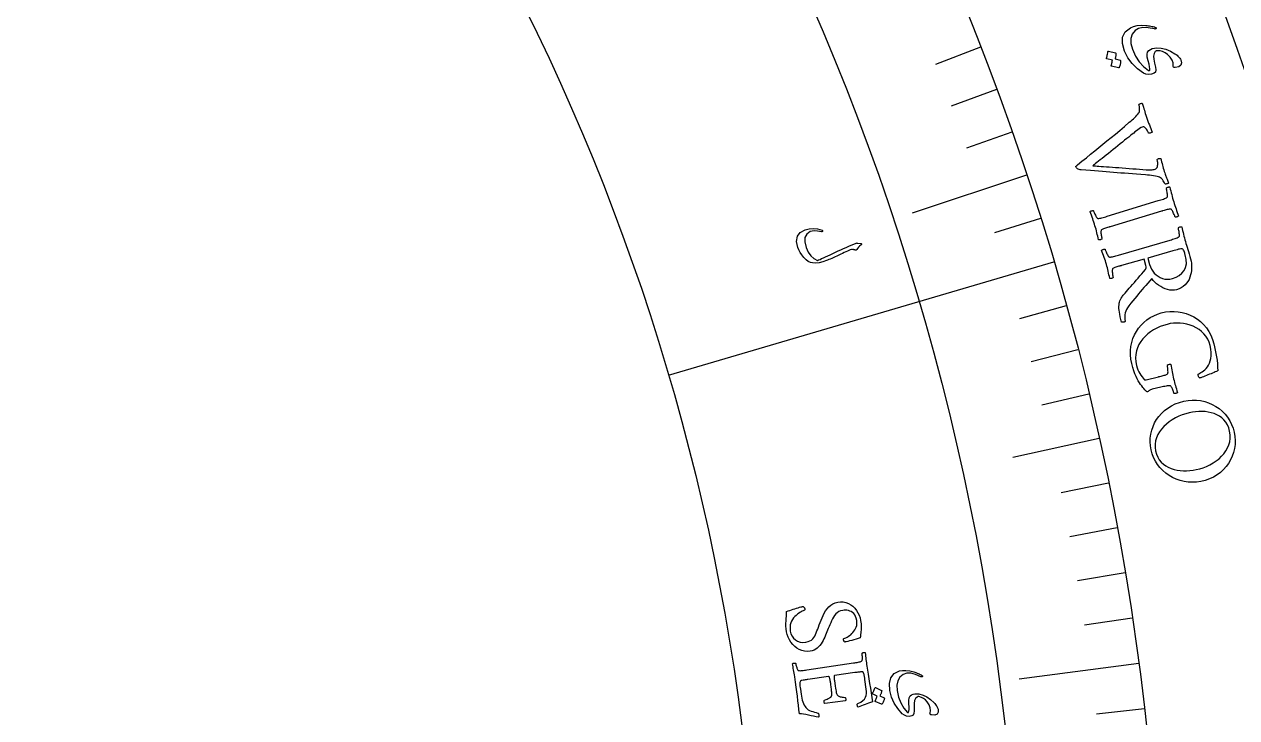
# Model space of a CAD drawing. Header units: millimetres. Extents: x -65 to 65, y -65 to 75.
# Drawn here: x 29.59 to 53.13, y 5.74 to 19.2 of the extents above; entities that cross this region are included whole.
import ezdxf

# ---------------------------------------------------------------- set-up
doc = ezdxf.new("R2010")
doc.units = ezdxf.units.MM
for name, color, linetype in [('ENGRAVE', 7, 'Continuous'), ('ENGRAVE_FINE', 8, 'Continuous'), ('TEXT', 5, 'Continuous')]:
    doc.layers.add(name, color=color, linetype=linetype)

msp = doc.modelspace()

# ---------------------------------------------------------------- linework, layer by layer
at = {"layer": 'ENGRAVE'}
for points in [[(49.0481, 16.2661), (46.8271, 15.5295)], [(49.5751, 14.5813), (42.0921, 12.3804)], [(50.4562, 11.1569), (48.7807, 10.7864)], [(51.2265, 6.7935), (48.9068, 6.4859)]]:
    msp.add_lwpolyline(points, dxfattribs=at)
for radius in [63.7, 63.7, 61.9938, 58.825, 58.825, 56.3225, 51.675, 51.675, 48.945, 43.875, 43.875]:
    msp.add_circle((0, 0), radius, dxfattribs=at)
at = {"layer": 'ENGRAVE_FINE'}
for points in [[(48.1519, 18.7536), (47.2797, 18.4139)], [(48.4646, 17.93), (47.5868, 17.6053)], [(48.7634, 17.1008), (47.8801, 16.791)], [(49.3187, 15.4262), (48.4254, 15.1468)], [(49.8171, 13.7317), (48.9148, 13.483)], [(50.0447, 12.8776), (49.1382, 12.6443)], [(50.2578, 12.0192), (49.3474, 11.8015)], [(50.64, 10.2907), (49.7227, 10.1043)], [(50.8089, 9.4211), (49.8886, 9.2504)], [(50.9631, 8.5482), (50.04, 8.3933)], [(51.1023, 7.6722), (50.1767, 7.5332)], [(51.3357, 5.9123), (50.4058, 5.8052)]]:
    msp.add_lwpolyline(points, dxfattribs=at)
at = {"layer": 'TEXT'}
for points in [[(51.895, 18.3902), (51.8939, 18.4455), (51.875, 18.5008), (51.8381, 18.5563), (51.7834, 18.6117), (51.7388, 18.6432), (51.691, 18.6656), (51.6401, 18.6789), (51.586, 18.683), (51.576, 18.6818), (51.5662, 18.6784), (51.5568, 18.6731), (51.5477, 18.6657), (51.5239, 18.6299), (51.514, 18.5807), (51.5179, 18.5181), (51.5355, 18.4421), (51.5535, 18.3674), (51.5581, 18.3101), (51.5494, 18.2703), (51.5275, 18.248), (51.4724, 18.2269), (51.4191, 18.2203), (51.3675, 18.2281), (51.3177, 18.2502), (51.2004, 18.3349), (51.1006, 18.4337), (51.0183, 18.5469), (50.9533, 18.6746), (50.9099, 18.824), (50.9138, 18.9494), (50.9651, 19.0509), (51.064, 19.1285), (51.1249, 19.1537), (51.1951, 19.1699), (51.2747, 19.1771), (51.3637, 19.1753), (51.3893, 19.1727), (51.4142, 19.1694), (51.4384, 19.1656), (51.462, 19.1612), (51.4851, 19.1562), (51.5078, 19.1504), (51.5301, 19.144), (51.552, 19.1369), (51.5617, 19.1323), (51.5669, 19.1269), (51.5677, 19.1207), (51.564, 19.1137), (51.5583, 19.1085), (51.5517, 19.1053), (51.5443, 19.1042), (51.5362, 19.1052), (51.4128, 19.1302), (51.3087, 19.1333), (51.2239, 19.1148), (51.1583, 19.0747), (51.1002, 19.0027), (51.0717, 18.9184), (51.0726, 18.8217), (51.1028, 18.7123), (51.1634, 18.5802), (51.236, 18.4677), (51.3207, 18.3747), (51.4178, 18.3011), (51.4252, 18.2973), (51.4313, 18.297), (51.4361, 18.3003), (51.4396, 18.3072), (51.4423, 18.3311), (51.4381, 18.3693), (51.4269, 18.422), (51.4089, 18.489), (51.3932, 18.5582), (51.3903, 18.6143), (51.4002, 18.6573), (51.423, 18.6873), (51.4548, 18.7089), (51.4906, 18.7248), (51.5304, 18.7347), (51.5744, 18.7389), (51.6655, 18.7336), (51.7551, 18.7129), (51.8432, 18.6765), (51.9297, 18.6246), (51.951, 18.6101), (51.9702, 18.5955), (51.9872, 18.5808), (52.0021, 18.566), (52.015, 18.5512), (52.0259, 18.5366), (52.0348, 18.5221), (52.0418, 18.5077), (52.0571, 18.4474), (52.0443, 18.4027), (52.0036, 18.3734), (51.9349, 18.3597), (51.9148, 18.3605), (51.9015, 18.3659), (51.8949, 18.3758), (51.895, 18.3902)], [(50.8663, 18.4986), (50.8689, 18.4974), (50.871, 18.4952), (50.8726, 18.492), (50.8737, 18.4877), (50.8735, 18.471), (50.8725, 18.4545), (50.8707, 18.4382), (50.8683, 18.4222), (50.865, 18.4064), (50.8608, 18.3906), (50.8558, 18.3748), (50.85, 18.359), (50.8477, 18.3555), (50.8447, 18.3533), (50.8411, 18.3523), (50.8368, 18.3525), (50.6955, 18.3825), (50.6933, 18.3839), (50.6922, 18.3867), (50.6924, 18.3911), (50.6937, 18.397), (50.6953, 18.4013), (50.6972, 18.408), (50.6994, 18.4171), (50.7019, 18.4287), (50.7048, 18.4428), (50.7081, 18.4596), (50.7118, 18.4791), (50.7158, 18.5013), (50.6057, 18.5252), (50.602, 18.5268), (50.6001, 18.5299), (50.6, 18.5345), (50.6018, 18.5407), (50.6033, 18.546), (50.6054, 18.5542), (50.6081, 18.5655), (50.6115, 18.5797), (50.6154, 18.5971), (50.6199, 18.6178), (50.6248, 18.6419), (50.6301, 18.6694), (50.6315, 18.6726), (50.6334, 18.6744), (50.6358, 18.675), (50.6387, 18.6742), (50.7762, 18.6418), (50.7787, 18.6407), (50.7808, 18.6385), (50.7825, 18.6353), (50.7836, 18.631), (50.784, 18.617), (50.7837, 18.6031), (50.7826, 18.5893), (50.7806, 18.5757), (50.778, 18.5623), (50.7747, 18.549), (50.7708, 18.536), (50.7663, 18.5231)], [(51.3793, 17.3912), (51.3924, 17.3529), (51.4058, 17.3154), (51.4194, 17.2786), (51.4332, 17.2426), (51.447, 17.2071), (51.4606, 17.1718), (51.4738, 17.1367), (51.4868, 17.1019), (51.4816, 17.0979), (51.474, 17.094), (51.4639, 17.09), (51.4513, 17.0861), (51.4389, 17.0831), (51.4294, 17.0819), (51.4227, 17.0824), (51.4189, 17.0847), (51.4164, 17.091), (51.4121, 17.1002), (51.406, 17.1124), (51.3981, 17.1275), (51.3888, 17.1435), (51.3784, 17.1588), (51.367, 17.1732), (51.3546, 17.1867), (51.3412, 17.1975), (51.3269, 17.2036), (51.3117, 17.205), (51.2956, 17.2018), (51.2726, 17.1911), (51.2413, 17.1716), (51.2017, 17.1433), (51.154, 17.1062), (51.1293, 17.0864), (51.1008, 17.0634), (51.0687, 17.0374), (51.0327, 17.0084), (50.9939, 16.9771), (50.9531, 16.9443), (50.9104, 16.9101), (50.8656, 16.8744), (50.8199, 16.8379), (50.7742, 16.8013), (50.7285, 16.7647), (50.6828, 16.7279), (50.638, 16.6918), (50.595, 16.6574), (50.5538, 16.6246), (50.5143, 16.5933), (50.4775, 16.5643), (50.4441, 16.5381), (50.4143, 16.5147), (50.388, 16.4941), (50.3662, 16.4771), (50.3501, 16.4644), (50.3397, 16.456), (50.3349, 16.4519), (50.3441, 16.4508), (50.361, 16.4493), (50.3853, 16.4473), (50.4173, 16.4447), (50.4553, 16.4418), (50.4983, 16.4387), (50.546, 16.4353), (50.5986, 16.4316), (50.6551, 16.4277), (50.7144, 16.4234), (50.7766, 16.4189), (50.8416, 16.4142), (50.9084, 16.4092), (50.9756, 16.4042), (51.0433, 16.3991), (51.1116, 16.394), (51.179, 16.3889), (51.2445, 16.3839), (51.3079, 16.379), (51.3694, 16.3743), (51.3925, 16.3726), (51.416, 16.3718), (51.4399, 16.3718), (51.4642, 16.3725), (51.4876, 16.3741), (51.5087, 16.3767), (51.5275, 16.3802), (51.5441, 16.3846), (51.5613, 16.3923), (51.5748, 16.4034), (51.5846, 16.4178), (51.5908, 16.4355), (51.5942, 16.4549), (51.596, 16.4745), (51.5961, 16.4943), (51.5945, 16.5141), (51.592, 16.5325), (51.5896, 16.5477), (51.5872, 16.5597), (51.5849, 16.5685), (51.5873, 16.574), (51.5929, 16.5791), (51.6018, 16.584), (51.6138, 16.5885), (51.6266, 16.592), (51.6375, 16.5935), (51.6466, 16.593), (51.6538, 16.5907), (51.6629, 16.5579), (51.6715, 16.5261), (51.6797, 16.4951), (51.6874, 16.4649), (51.6953, 16.4348), (51.7039, 16.404), (51.7132, 16.3723), (51.7232, 16.3399), (51.7316, 16.3134), (51.7393, 16.2899), (51.7462, 16.2693), (51.7523, 16.2516), (51.7581, 16.2354), (51.764, 16.2195), (51.77, 16.2038), (51.7761, 16.1882), (51.7825, 16.1719), (51.7895, 16.1537), (51.797, 16.1337), (51.8051, 16.1118), (51.7998, 16.108), (51.7918, 16.1044), (51.7811, 16.1009), (51.7678, 16.0976), (51.7548, 16.095), (51.7454, 16.0939), (51.7394, 16.0942), (51.7369, 16.096), (51.7332, 16.1054), (51.7265, 16.119), (51.7168, 16.1369), (51.7042, 16.1591), (51.689, 16.1816), (51.6716, 16.2005), (51.652, 16.216), (51.6303, 16.2279), (51.6116, 16.2349), (51.5864, 16.2417), (51.5545, 16.2482), (51.516, 16.2545), (51.4747, 16.2602), (51.4345, 16.265), (51.3954, 16.269), (51.3573, 16.2721), (51.2692, 16.2792), (51.1847, 16.2859), (51.104, 16.2922), (51.027, 16.2981), (50.9525, 16.3039), (50.8792, 16.3096), (50.8073, 16.3153), (50.7366, 16.3211), (50.666, 16.3268), (50.594, 16.3326), (50.5207, 16.3383), (50.446, 16.3441), (50.3687, 16.3501), (50.2872, 16.3566), (50.2016, 16.3636), (50.1119, 16.3712), (50.088, 16.374), (50.0675, 16.3785), (50.0504, 16.3845), (50.0367, 16.3922), (50.0258, 16.401), (50.0169, 16.4107), (50.01, 16.4212), (50.0051, 16.4326), (50.005, 16.4363), (50.0068, 16.4403), (50.0107, 16.4447), (50.0166, 16.4494), (50.0231, 16.4541), (50.0284, 16.4585), (50.0328, 16.4625), (50.0361, 16.4662), (50.1249, 16.5378), (50.2106, 16.607), (50.2934, 16.674), (50.3731, 16.7386), (50.4515, 16.8023), (50.5306, 16.8667), (50.6102, 16.9318), (50.6904, 16.9975), (50.7728, 17.0656), (50.8592, 17.1376), (50.9494, 17.2136), (51.0435, 17.2936), (51.0724, 17.318), (51.0996, 17.3417), (51.1251, 17.3646), (51.1489, 17.3869), (51.171, 17.4089), (51.1917, 17.4313), (51.211, 17.4541), (51.2288, 17.4772), (51.2353, 17.4875), (51.2402, 17.4999), (51.2433, 17.5144), (51.2447, 17.531), (51.2448, 17.5484), (51.2441, 17.5654), (51.2426, 17.582), (51.2402, 17.5981), (51.2374, 17.6128), (51.2347, 17.6254), (51.2321, 17.6359), (51.2296, 17.6442), (51.2312, 17.6459), (51.2369, 17.6488), (51.2467, 17.6526), (51.2606, 17.6576), (51.2747, 17.6623), (51.2853, 17.6654), (51.2922, 17.667), (51.2956, 17.667), (51.3079, 17.6273), (51.3188, 17.591), (51.3283, 17.5582), (51.3364, 17.5287), (51.3447, 17.4993), (51.3547, 17.4666), (51.3662, 17.4305), (51.3793, 17.3912)], [(51.9056, 15.7508), (51.9165, 15.7157), (51.9277, 15.6812), (51.9391, 15.6473), (51.9508, 15.614), (51.9628, 15.5805), (51.9747, 15.5463), (51.9867, 15.5112), (51.9988, 15.4753), (51.9944, 15.4695), (51.9878, 15.4644), (51.9789, 15.4602), (51.9679, 15.4568), (51.9565, 15.4545), (51.9467, 15.4535), (51.9385, 15.4538), (51.9319, 15.4554), (51.929, 15.4642), (51.9248, 15.4759), (51.9192, 15.4905), (51.9123, 15.508), (51.9045, 15.5266), (51.8965, 15.5445), (51.8882, 15.5616), (51.8796, 15.578), (51.871, 15.592), (51.8626, 15.6021), (51.8544, 15.6082), (51.8464, 15.6105), (51.8325, 15.6099), (51.8172, 15.608), (51.8002, 15.6048), (51.7817, 15.6003), (51.762, 15.5949), (51.7414, 15.5891), (51.72, 15.5829), (51.6977, 15.5763), (51.6941, 15.5752), (51.6905, 15.5741), (51.687, 15.5731), (51.6834, 15.572), (51.6798, 15.5709), (51.6762, 15.5698), (51.6726, 15.5688), (51.669, 15.5677), (50.6728, 15.2675), (50.6692, 15.2664), (50.6656, 15.2653), (50.662, 15.2643), (50.6585, 15.2632), (50.6549, 15.2621), (50.6513, 15.261), (50.6477, 15.2599), (50.6441, 15.2589), (50.622, 15.2521), (50.6009, 15.2455), (50.5809, 15.2391), (50.5621, 15.2328), (50.5447, 15.2266), (50.5291, 15.22), (50.5154, 15.2132), (50.5036, 15.2062), (50.4991, 15.2003), (50.4959, 15.1909), (50.494, 15.1781), (50.4935, 15.1618), (50.4942, 15.1435), (50.4958, 15.1249), (50.4983, 15.106), (50.5017, 15.0866), (50.5054, 15.0687), (50.5086, 15.0538), (50.5114, 15.042), (50.5137, 15.0334), (50.509, 15.0285), (50.5022, 15.0238), (50.4935, 15.0194), (50.4827, 15.0151), (50.4716, 15.0119), (50.4619, 15.0105), (50.4536, 15.0111), (50.4467, 15.0134), (50.4386, 15.0493), (50.4304, 15.0844), (50.4224, 15.1187), (50.4144, 15.1522), (50.4061, 15.1854), (50.3972, 15.219), (50.3876, 15.2529), (50.3775, 15.2871), (50.3672, 15.3203), (50.3563, 15.3536), (50.3448, 15.3872), (50.3328, 15.4208), (50.3204, 15.4547), (50.3077, 15.4888), (50.2948, 15.5231), (50.2815, 15.5577), (50.286, 15.5635), (50.2926, 15.5686), (50.3014, 15.5728), (50.3124, 15.5763), (50.3237, 15.5788), (50.3334, 15.5799), (50.3416, 15.5798), (50.3483, 15.5784), (50.3512, 15.5699), (50.3554, 15.5585), (50.361, 15.5444), (50.3679, 15.5274), (50.3759, 15.5094), (50.3844, 15.492), (50.3935, 15.4753), (50.4033, 15.4592), (50.4128, 15.4456), (50.4215, 15.436), (50.4292, 15.4305), (50.436, 15.4291), (50.4526, 15.4296), (50.4711, 15.4317), (50.4913, 15.4355), (50.5132, 15.441), (50.5365, 15.4476), (50.5606, 15.4546), (50.5856, 15.4619), (50.6114, 15.4698), (51.6064, 15.7739), (51.6323, 15.7819), (51.6574, 15.7898), (51.6816, 15.7976), (51.7051, 15.8054), (51.7269, 15.8133), (51.7461, 15.8216), (51.7628, 15.8303), (51.7769, 15.8393), (51.7826, 15.8446), (51.7862, 15.8538), (51.7876, 15.8668), (51.7868, 15.8836), (51.7847, 15.9025), (51.782, 15.9217), (51.7787, 15.9412), (51.7748, 15.9611), (51.7708, 15.9795), (51.7673, 15.9948), (51.7643, 16.0068), (51.7618, 16.0157), (51.7665, 16.0207), (51.7731, 16.0256), (51.7818, 16.0302), (51.7925, 16.0346), (51.8036, 16.0379), (51.8133, 16.0393), (51.8216, 16.0388), (51.8285, 16.0364), (51.8385, 15.9996), (51.8482, 15.9631), (51.8577, 15.9268), (51.8668, 15.8908), (51.876, 15.8551), (51.8856, 15.8199), (51.8954, 15.7851), (51.9056, 15.7508)], [(45.8289, 14.9444), (45.834, 14.9433), (45.8381, 14.9411), (45.8412, 14.9378), (45.8433, 14.9334), (45.844, 14.9286), (45.8429, 14.9239), (45.8401, 14.9194), (45.8354, 14.9151), (45.8077, 14.8915), (45.7846, 14.8684), (45.7661, 14.8459), (45.7523, 14.8239), (45.7471, 14.817), (45.7396, 14.8131), (45.7301, 14.8123), (45.7184, 14.8144), (45.7125, 14.8163), (45.7068, 14.8181), (45.7013, 14.8198), (45.6961, 14.8213), (45.6912, 14.8227), (45.6867, 14.8241), (45.6826, 14.8254), (45.6789, 14.8267), (45.6723, 14.8286), (45.665, 14.8292), (45.657, 14.8283), (45.6482, 14.8261), (45.6247, 14.8166), (45.5991, 14.8058), (45.5715, 14.7939), (45.5419, 14.7806), (45.5102, 14.7663), (45.4765, 14.7509), (45.4407, 14.7344), (45.4029, 14.7169), (45.3653, 14.6988), (45.3298, 14.6821), (45.2965, 14.6669), (45.2654, 14.653), (45.2364, 14.6403), (45.2094, 14.6288), (45.1844, 14.6185), (45.1615, 14.6093), (45.0927, 14.585), (45.0252, 14.5694), (44.9589, 14.5625), (44.8938, 14.5642), (44.853, 14.5731), (44.8113, 14.5938), (44.7686, 14.6262), (44.7249, 14.6703), (44.6842, 14.7202), (44.6511, 14.7687), (44.6255, 14.8159), (44.6075, 14.8617), (44.5846, 14.9838), (44.6008, 15.0823), (44.6561, 15.1574), (44.7508, 15.2088), (44.8279, 15.2282), (44.9079, 15.2335), (44.991, 15.2246), (45.0772, 15.2015), (45.0825, 15.1993), (45.0863, 15.1964), (45.0886, 15.1928), (45.0893, 15.1884), (45.0892, 15.1835), (45.0881, 15.1795), (45.0862, 15.1763), (45.0834, 15.174), (45.0789, 15.1715), (45.0742, 15.1701), (45.0694, 15.1699), (45.0643, 15.1707), (44.9914, 15.1817), (44.931, 15.1859), (44.8832, 15.1832), (44.848, 15.1737), (44.7815, 15.1254), (44.7465, 15.0579), (44.7428, 14.9712), (44.7703, 14.8651), (44.8115, 14.7749), (44.8612, 14.7031), (44.9198, 14.6496), (44.9871, 14.6144), (45.0111, 14.6234), (45.039, 14.6346), (45.0707, 14.6478), (45.1062, 14.6632), (45.1457, 14.6808), (45.1891, 14.7008), (45.2365, 14.7231), (45.2879, 14.7478), (45.341, 14.7727), (45.3934, 14.797), (45.445, 14.8206), (45.4959, 14.8436), (45.546, 14.8659), (45.5955, 14.8875), (45.6442, 14.9082), (45.6922, 14.928), (45.7378, 14.9492), (45.7433, 14.9507), (45.7486, 14.9516), (45.7538, 14.9518), (45.7587, 14.9513)], [(52.2346, 14.6414), (52.2444, 14.6001), (52.251, 14.5573), (52.2544, 14.513), (52.2546, 14.4671), (52.2516, 14.4209), (52.245, 14.3756), (52.2349, 14.3311), (52.2212, 14.2876), (52.2038, 14.2458), (52.1822, 14.2068), (52.1564, 14.1704), (52.1266, 14.1367), (52.0923, 14.1067), (52.0533, 14.0814), (52.0097, 14.0608), (51.9615, 14.0448), (51.9188, 14.0364), (51.8751, 14.0342), (51.8305, 14.038), (51.7848, 14.048), (51.7394, 14.0629), (51.6955, 14.0818), (51.653, 14.1046), (51.6121, 14.1314), (51.5739, 14.161), (51.5396, 14.1926), (51.5094, 14.226), (51.4831, 14.2613), (51.4411, 14.2162), (51.401, 14.1723), (51.3627, 14.1296), (51.3264, 14.0881), (51.2912, 14.0471), (51.2562, 14.0055), (51.2216, 13.9633), (51.1872, 13.9207), (51.1521, 13.8766), (51.1151, 13.8302), (51.0764, 13.7814), (51.0358, 13.7303), (51.0111, 13.6961), (50.9908, 13.662), (50.9751, 13.628), (50.9638, 13.5941), (50.957, 13.5584), (50.9547, 13.519), (50.957, 13.4758), (50.9637, 13.4288), (50.9589, 13.4234), (50.9514, 13.4192), (50.9414, 13.4162), (50.9288, 13.4145), (50.9163, 13.4136), (50.9066, 13.4131), (50.8997, 13.413), (50.8955, 13.4134), (50.8813, 13.4697), (50.8693, 13.5212), (50.8596, 13.5682), (50.8522, 13.6105), (50.847, 13.6479), (50.8436, 13.6802), (50.842, 13.7073), (50.8422, 13.7294), (50.8442, 13.7441), (50.8468, 13.7614), (50.8502, 13.7816), (50.8542, 13.8045), (50.8607, 13.8292), (50.8713, 13.8547), (50.886, 13.881), (50.9049, 13.9082), (50.9144, 13.9201), (50.9276, 13.9362), (50.9445, 13.9566), (50.965, 13.9812), (50.9887, 14.0093), (51.0149, 14.04), (51.0435, 14.0734), (51.0747, 14.1094), (51.1076, 14.1474), (51.1416, 14.1868), (51.1767, 14.2274), (51.2129, 14.2694), (51.2494, 14.3117), (51.2856, 14.3533), (51.3215, 14.3942), (51.3571, 14.4345), (51.3664, 14.4498), (51.3709, 14.4683), (51.3706, 14.49), (51.3655, 14.515), (51.3306, 14.638), (50.8939, 14.5135), (50.8903, 14.5125), (50.8867, 14.5114), (50.8831, 14.5104), (50.8795, 14.5094), (50.8759, 14.5084), (50.8723, 14.5073), (50.8687, 14.5063), (50.8651, 14.5053), (50.8428, 14.4989), (50.8217, 14.4926), (50.8016, 14.4865), (50.7826, 14.4805), (50.7651, 14.4744), (50.7495, 14.4681), (50.7357, 14.4615), (50.7238, 14.4547), (50.7192, 14.4489), (50.7158, 14.4395), (50.7138, 14.4267), (50.7131, 14.4104), (50.7135, 14.3922), (50.7148, 14.3736), (50.717, 14.3546), (50.7201, 14.3352), (50.7235, 14.3172), (50.7265, 14.3023), (50.7291, 14.2904), (50.7313, 14.2817), (50.7265, 14.2769), (50.7197, 14.2724), (50.7109, 14.268), (50.7, 14.2639), (50.6889, 14.2609), (50.6792, 14.2597), (50.6709, 14.2603), (50.6641, 14.2628), (50.6564, 14.2988), (50.6488, 14.334), (50.6413, 14.3684), (50.6338, 14.402), (50.626, 14.4354), (50.6176, 14.4691), (50.6085, 14.5031), (50.5989, 14.5374), (50.5891, 14.5708), (50.5787, 14.6043), (50.5677, 14.638), (50.5562, 14.6718), (50.5443, 14.7059), (50.5321, 14.7402), (50.5197, 14.7747), (50.507, 14.8095), (50.5115, 14.8152), (50.5182, 14.8202), (50.527, 14.8243), (50.5381, 14.8276), (50.5494, 14.8299), (50.5592, 14.8309), (50.5674, 14.8307), (50.574, 14.8291), (50.5768, 14.8206), (50.5808, 14.8092), (50.5862, 14.795), (50.5929, 14.7779), (50.6006, 14.7597), (50.6089, 14.7422), (50.6177, 14.7254), (50.6272, 14.7092), (50.6366, 14.6954), (50.6451, 14.6857), (50.6527, 14.6801), (50.6595, 14.6786), (50.6762, 14.6788), (50.6946, 14.6807), (50.7149, 14.6842), (50.7369, 14.6894), (50.7603, 14.6956), (50.7845, 14.7022), (50.8096, 14.7092), (50.8355, 14.7166), (51.8342, 15.0084), (51.8602, 15.016), (51.8854, 15.0235), (51.9098, 15.031), (51.9334, 15.0384), (51.9553, 15.046), (51.9746, 15.054), (51.9914, 15.0624), (52.0057, 15.0713), (52.0115, 15.0765), (52.0152, 15.0856), (52.0167, 15.0986), (52.0162, 15.1154), (52.0144, 15.1343), (52.012, 15.1533), (52.0091, 15.1725), (52.0057, 15.1919), (52.0021, 15.2098), (51.999, 15.2247), (51.9962, 15.2366), (51.9939, 15.2455), (51.9986, 15.2504), (52.0054, 15.2551), (52.0141, 15.2596), (52.0249, 15.2638), (52.036, 15.267), (52.0457, 15.2683), (52.054, 15.2676), (52.0609, 15.2651), (52.0703, 15.2283), (52.0794, 15.1918), (52.0882, 15.1558), (52.0967, 15.1202), (52.1052, 15.085), (52.1141, 15.05), (52.1234, 15.0153), (52.1331, 14.9808), (52.1436, 14.9447), (52.1548, 14.9072), (52.1667, 14.8684), (52.1792, 14.8284), (52.1923, 14.7861), (52.2059, 14.7409), (52.22, 14.6926), (52.2346, 14.6414)], [(51.8793, 14.2609), (51.9514, 14.2863), (52.0136, 14.3205), (52.066, 14.3633), (52.1086, 14.4148), (52.1381, 14.4761), (52.1511, 14.5483), (52.1478, 14.6314), (52.1281, 14.7252), (52.1244, 14.7376), (52.1196, 14.7529), (52.1137, 14.7709), (52.1066, 14.7918), (52.0987, 14.8115), (52.0904, 14.8259), (52.0816, 14.8351), (52.0724, 14.839), (52.0585, 14.8397), (52.0412, 14.8383), (52.0203, 14.8348), (51.9961, 14.8291), (51.9701, 14.8223), (51.944, 14.8153), (51.9177, 14.808), (51.8914, 14.8006), (51.4026, 14.6586), (51.4382, 14.5329), (51.4537, 14.4883), (51.474, 14.4461), (51.4993, 14.4065), (51.5295, 14.3693), (51.5637, 14.3359), (51.6011, 14.3074), (51.6416, 14.2837), (51.6853, 14.265), (51.7314, 14.2526), (51.7791, 14.2477), (51.8284, 14.2505), (51.8793, 14.2609)], [(51.609, 12.3561), (51.6127, 12.357), (51.6163, 12.3579), (51.62, 12.3587), (51.6236, 12.3596), (51.6272, 12.3605), (51.6309, 12.3613), (51.6345, 12.3622), (51.6382, 12.3631), (51.6607, 12.3686), (51.6821, 12.3739), (51.7024, 12.3792), (51.7216, 12.3843), (51.7393, 12.3896), (51.7552, 12.3953), (51.7692, 12.4013), (51.7814, 12.4077), (51.7875, 12.4126), (51.7919, 12.4214), (51.7945, 12.4342), (51.7954, 12.4509), (51.7951, 12.4697), (51.7941, 12.4886), (51.7924, 12.5076), (51.79, 12.5269), (51.7873, 12.5447), (51.7849, 12.5594), (51.7828, 12.5712), (51.7809, 12.58), (51.7859, 12.5847), (51.7928, 12.5891), (51.8018, 12.5931), (51.8128, 12.5968), (51.824, 12.5995), (51.8338, 12.6003), (51.842, 12.5993), (51.8488, 12.5965), (51.8562, 12.56), (51.8632, 12.5239), (51.8697, 12.4884), (51.8757, 12.4535), (51.8817, 12.4188), (51.8884, 12.3843), (51.8956, 12.35), (51.9034, 12.3158), (51.9119, 12.281), (51.9208, 12.2474), (51.9301, 12.2151), (51.9396, 12.184), (51.9493, 12.1527), (51.9591, 12.12), (51.9688, 12.0858), (51.9785, 12.0502), (51.9737, 12.0446), (51.9668, 12.04), (51.9577, 12.0364), (51.9464, 12.0337), (51.935, 12.0321), (51.9252, 12.0317), (51.917, 12.0324), (51.9104, 12.0344), (51.9082, 12.043), (51.9049, 12.0543), (51.9004, 12.0682), (51.8949, 12.0847), (51.8886, 12.1022), (51.8818, 12.119), (51.8745, 12.1349), (51.8668, 12.1502), (51.8589, 12.1632), (51.8509, 12.1728), (51.843, 12.1788), (51.8352, 12.1813), (51.8185, 12.182), (51.8, 12.181), (51.7796, 12.1786), (51.7573, 12.1745), (51.7336, 12.1695), (51.7091, 12.1642), (51.6837, 12.1584), (51.6574, 12.1523), (51.4898, 12.1129), (51.4718, 12.1079), (51.4565, 12.1019), (51.4441, 12.095), (51.4344, 12.0871), (51.4259, 12.0795), (51.4171, 12.0735), (51.4079, 12.0689), (51.3983, 12.0659), (51.3935, 12.0652), (51.3888, 12.0656), (51.3842, 12.0669), (51.3796, 12.0691), (51.3742, 12.0733), (51.3668, 12.0801), (51.3575, 12.0897), (51.3463, 12.102), (51.3265, 12.1252), (51.3061, 12.1502), (51.2848, 12.177), (51.2627, 12.2057), (51.2404, 12.2376), (51.2182, 12.274), (51.1962, 12.3148), (51.1744, 12.3601), (51.153, 12.4115), (51.1322, 12.4705), (51.112, 12.5371), (51.0925, 12.6113), (51.0754, 12.6968), (51.0668, 12.7807), (51.0666, 12.8629), (51.075, 12.9435), (51.091, 13.0216), (51.1139, 13.0963), (51.1438, 13.1676), (51.1805, 13.2355), (51.2235, 13.2992), (51.2718, 13.3581), (51.3256, 13.412), (51.3848, 13.461), (51.4488, 13.5044), (51.5169, 13.5413), (51.5892, 13.5717), (51.6655, 13.5956), (51.7485, 13.6134), (51.8308, 13.6231), (51.9126, 13.6246), (51.9937, 13.6179), (52.0733, 13.6036), (52.1504, 13.5821), (52.2249, 13.5535), (52.297, 13.5177), (52.3653, 13.4749), (52.4286, 13.4253), (52.487, 13.3689), (52.5405, 13.3057), (52.5878, 13.2363), (52.628, 13.1613), (52.6609, 13.0805), (52.6865, 12.9942), (52.7007, 12.934), (52.7139, 12.872), (52.7262, 12.8083), (52.7376, 12.7429), (52.7472, 12.6762), (52.7545, 12.6084), (52.7594, 12.5396), (52.7618, 12.4697), (52.7588, 12.4684), (52.7499, 12.4646), (52.735, 12.4582), (52.7141, 12.4493), (52.6892, 12.4387), (52.6622, 12.4275), (52.6331, 12.4157), (52.6019, 12.4032), (52.5704, 12.3907), (52.5404, 12.3786), (52.5119, 12.3671), (52.4848, 12.3561), (52.4612, 12.3465), (52.4429, 12.3394), (52.43, 12.3347), (52.4225, 12.3323), (52.4176, 12.3312), (52.4122, 12.3325), (52.4062, 12.3363), (52.3996, 12.3425), (52.3933, 12.3503), (52.3881, 12.3586), (52.3841, 12.3676), (52.3812, 12.3771), (52.3797, 12.3856), (52.3792, 12.3936), (52.3798, 12.4012), (52.3815, 12.4084), (52.3959, 12.4153), (52.4135, 12.4248), (52.4344, 12.4368), (52.4585, 12.4514), (52.4841, 12.4692), (52.5094, 12.4908), (52.5344, 12.5163), (52.5591, 12.5457), (52.5819, 12.5795), (52.6011, 12.6181), (52.6167, 12.6617), (52.6287, 12.7101), (52.6353, 12.7641), (52.6347, 12.8242), (52.627, 12.8904), (52.612, 12.9627), (52.5922, 13.027), (52.5657, 13.0863), (52.5324, 13.1406), (52.4925, 13.19), (52.4471, 13.2342), (52.3975, 13.2731), (52.3438, 13.3069), (52.2858, 13.3354), (52.225, 13.3586), (52.1626, 13.3764), (52.0987, 13.3889), (52.0333, 13.396), (51.9677, 13.3979), (51.9032, 13.3947), (51.8399, 13.3864), (51.7777, 13.373), (51.7097, 13.353), (51.6436, 13.3284), (51.5793, 13.2993), (51.5168, 13.2656), (51.4573, 13.2278), (51.4023, 13.186), (51.3517, 13.1402), (51.3054, 13.0905), (51.2646, 13.0371), (51.2304, 12.9804), (51.2028, 12.9203), (51.1818, 12.8568), (51.1687, 12.7902), (51.1647, 12.7206), (51.1699, 12.6482), (51.1842, 12.5727), (51.1967, 12.5287), (51.2117, 12.488), (51.2292, 12.4506), (51.2493, 12.4165), (51.2704, 12.3852), (51.2912, 12.3562), (51.3115, 12.3294), (51.3314, 12.3049), (51.3353, 12.3002), (51.3394, 12.297), (51.3436, 12.2952), (51.3479, 12.2949), (51.3525, 12.2954), (51.3575, 12.2962), (51.363, 12.2973), (51.3688, 12.2986)], [(53.08, 11.2796), (53.0933, 11.1989), (53.0986, 11.119), (53.096, 11.04), (53.0854, 10.9618), (53.0673, 10.8855), (53.0419, 10.8122), (53.0093, 10.742), (52.9695, 10.6747), (52.9231, 10.6115), (52.8705, 10.553), (52.8119, 10.4995), (52.7471, 10.4508), (52.6766, 10.4081), (52.6007, 10.3727), (52.5194, 10.3444), (52.4328, 10.3232), (52.349, 10.3108), (52.2666, 10.3068), (52.1855, 10.3111), (52.1058, 10.3237), (52.0284, 10.3437), (51.9542, 10.3701), (51.883, 10.4029), (51.815, 10.4421), (51.7512, 10.487), (51.6926, 10.5372), (51.6393, 10.5926), (51.5911, 10.6532), (51.5492, 10.7184), (51.5145, 10.7873), (51.487, 10.8601), (51.4667, 10.9368), (51.4541, 11.0139), (51.4491, 11.0907), (51.4517, 11.1671), (51.462, 11.2432), (51.4796, 11.3177), (51.5042, 11.3894), (51.536, 11.4584), (51.5748, 11.5245), (51.6203, 11.5872), (51.6718, 11.6453), (51.7293, 11.6991), (51.793, 11.7484), (51.8623, 11.7922), (51.9368, 11.8292), (52.0165, 11.8594), (52.1015, 11.8828), (52.1849, 11.8978), (52.2674, 11.9045), (52.3488, 11.9028), (52.4293, 11.8928), (52.5077, 11.8751), (52.583, 11.8507), (52.6552, 11.8195), (52.7242, 11.7814), (52.7891, 11.737), (52.8488, 11.6867), (52.9033, 11.6307), (52.9526, 11.5689), (52.9956, 11.5022), (53.0312, 11.4318), (53.0593, 11.3575), (53.08, 11.2796)], [(52.9921, 11.2973), (52.9742, 11.3625), (52.9499, 11.4211), (52.9191, 11.473), (52.8819, 11.5183), (52.8396, 11.5574), (52.7935, 11.591), (52.7437, 11.6189), (52.6902, 11.6413), (52.6338, 11.6585), (52.5756, 11.671), (52.5155, 11.6789), (52.4536, 11.6821), (52.3912, 11.6812), (52.3296, 11.6767), (52.2687, 11.6687), (52.2087, 11.6572), (52.1399, 11.6393), (52.0723, 11.6168), (52.0059, 11.5895), (51.9407, 11.5576), (51.8781, 11.5216), (51.8195, 11.4818), (51.7649, 11.4384), (51.7143, 11.3913), (51.6689, 11.341), (51.63, 11.2878), (51.5976, 11.232), (51.5717, 11.1733), (51.5536, 11.1121), (51.5449, 11.0487), (51.5455, 10.983), (51.5555, 10.9151), (51.5728, 10.8517), (51.5965, 10.7947), (51.6266, 10.744), (51.6631, 10.6997), (51.7049, 10.6612), (51.7508, 10.6279), (51.8009, 10.5998), (51.8551, 10.577), (51.9124, 10.559), (51.9713, 10.5457), (52.032, 10.5369), (52.0945, 10.5328), (52.1575, 10.5327), (52.2196, 10.536), (52.2808, 10.5429), (52.3411, 10.5532), (52.4102, 10.5696), (52.478, 10.5908), (52.5446, 10.6166), (52.6098, 10.6473), (52.6724, 10.6823), (52.731, 10.7214), (52.7855, 10.7647), (52.836, 10.812), (52.8812, 10.8628), (52.9199, 10.9166), (52.952, 10.9733), (52.9776, 11.033), (52.9953, 11.0954), (53.0036, 11.1603), (53.0025, 11.2276), (52.9921, 11.2973)], [(45.8268, 7.6232), (45.8318, 7.5902), (45.8354, 7.5599), (45.8374, 7.5324), (45.8381, 7.5076), (45.8377, 7.484), (45.8367, 7.4601), (45.835, 7.4357), (45.8326, 7.411), (45.8299, 7.3845), (45.8271, 7.3551), (45.8242, 7.3227), (45.8212, 7.2873), (45.7806, 7.2744), (45.7392, 7.262), (45.6969, 7.2503), (45.6539, 7.2391), (45.6132, 7.2291), (45.578, 7.2206), (45.5482, 7.2137), (45.5239, 7.2083), (45.5188, 7.2077), (45.514, 7.2096), (45.5094, 7.2141), (45.5052, 7.2212), (45.5015, 7.2292), (45.4986, 7.2365), (45.4965, 7.2431), (45.4952, 7.249), (45.4946, 7.2564), (45.4951, 7.2631), (45.497, 7.2692), (45.5, 7.2746), (45.5199, 7.2812), (45.541, 7.2902), (45.5634, 7.3018), (45.5871, 7.3157), (45.6109, 7.332), (45.6339, 7.3502), (45.656, 7.3704), (45.6772, 7.3927), (45.6968, 7.4167), (45.7141, 7.4424), (45.7289, 7.4697), (45.7414, 7.4986), (45.7506, 7.5289), (45.7555, 7.5604), (45.7562, 7.5931), (45.7526, 7.6268), (45.7432, 7.6684), (45.7301, 7.7045), (45.713, 7.7351), (45.6922, 7.7602), (45.6686, 7.7805), (45.6435, 7.7969), (45.6168, 7.8093), (45.5886, 7.8176), (45.5599, 7.8227), (45.532, 7.825), (45.5049, 7.8246), (45.4785, 7.8214), (45.4384, 7.8116), (45.4028, 7.7968), (45.3717, 7.777), (45.3451, 7.7521), (45.3218, 7.7234), (45.3007, 7.692), (45.2816, 7.6579), (45.2647, 7.621), (45.2486, 7.5828), (45.2323, 7.5443), (45.2157, 7.5058), (45.1988, 7.467), (45.1866, 7.4373), (45.1737, 7.4061), (45.1602, 7.3734), (45.1462, 7.3393), (45.1312, 7.3046), (45.1149, 7.2703), (45.0975, 7.2363), (45.0789, 7.2028), (45.0586, 7.1708), (45.0361, 7.1412), (45.0113, 7.114), (44.9844, 7.0894), (44.9549, 7.0682), (44.9227, 7.0512), (44.8877, 7.0386), (44.8499, 7.0303), (44.7933, 7.0256), (44.7389, 7.0293), (44.6866, 7.0416), (44.6365, 7.0623), (44.5895, 7.0899), (44.5466, 7.1228), (44.5079, 7.1609), (44.4733, 7.2044), (44.4436, 7.2518), (44.4198, 7.3016), (44.4017, 7.3538), (44.3895, 7.4085), (44.3823, 7.4609), (44.3781, 7.513), (44.377, 7.5646), (44.379, 7.6157), (44.3822, 7.6654), (44.3847, 7.7122), (44.3865, 7.7564), (44.3876, 7.7978), (44.4185, 7.8097), (44.4505, 7.8214), (44.4837, 7.8328), (44.518, 7.8441), (44.5519, 7.8548), (44.5837, 7.8646), (44.6135, 7.8734), (44.6411, 7.8814), (44.6652, 7.8881), (44.6843, 7.8932), (44.6984, 7.8967), (44.7074, 7.8987), (44.7136, 7.894), (44.7195, 7.8888), (44.725, 7.8831), (44.7302, 7.877), (44.7348, 7.8705), (44.7384, 7.8636), (44.7412, 7.8565), (44.7429, 7.8491), (44.7433, 7.84), (44.7408, 7.8325), (44.7356, 7.8264), (44.7276, 7.8218), (44.7117, 7.8148), (44.6933, 7.8055), (44.6723, 7.7939), (44.6488, 7.7802), (44.6241, 7.764), (44.5993, 7.7454), (44.5745, 7.7242), (44.5498, 7.7006), (44.5264, 7.6745), (44.5059, 7.6459), (44.4881, 7.6146), (44.4732, 7.5809), (44.4623, 7.5443), (44.4568, 7.5047), (44.4567, 7.462), (44.4619, 7.4161), (44.4743, 7.3678), (44.4947, 7.3241), (44.5231, 7.285), (44.5595, 7.2505), (44.6025, 7.2236), (44.651, 7.2071), (44.7048, 7.2012), (44.7641, 7.2059), (44.8058, 7.2152), (44.8418, 7.2287), (44.8721, 7.2465), (44.8967, 7.2686), (44.9173, 7.2941), (44.9359, 7.3224), (44.9523, 7.3534), (44.9665, 7.3872), (44.9799, 7.4231), (44.9935, 7.4603), (45.0075, 7.4988), (45.0218, 7.5387), (45.0394, 7.5835), (45.0581, 7.6292), (45.0779, 7.6759), (45.0988, 7.7235), (45.1217, 7.7701), (45.1477, 7.8138), (45.1769, 7.8546), (45.2092, 7.8925), (45.2455, 7.9255), (45.2865, 7.9518), (45.3324, 7.9713), (45.3831, 7.984), (45.4383, 7.9898), (45.4912, 7.9874), (45.5418, 7.9768), (45.59, 7.9578), (45.6351, 7.932), (45.6762, 7.9007), (45.7133, 7.864), (45.7464, 7.8219), (45.7748, 7.7758), (45.7977, 7.7273), (45.815, 7.6765), (45.8268, 7.6232)], [(45.9469, 6.7422), (45.9588, 6.6635), (45.9719, 6.581), (45.9863, 6.4947), (46.0019, 6.4045), (46.0174, 6.313), (46.0318, 6.2224), (46.0451, 6.1327), (46.0573, 6.0441), (46.0185, 6.0329), (45.9814, 6.0211), (45.9462, 6.0087), (45.9126, 5.9957), (45.8796, 5.9825), (45.8461, 5.9695), (45.8119, 5.9567), (45.7772, 5.9442), (45.7716, 5.9501), (45.7671, 5.9581), (45.7637, 5.9682), (45.7614, 5.9804), (45.7607, 5.9933), (45.7623, 6.0031), (45.7663, 6.0098), (45.7726, 6.0135), (45.8286, 6.0408), (45.8723, 6.0701), (45.9038, 6.1016), (45.9231, 6.1352), (45.9338, 6.1709), (45.9398, 6.2088), (45.941, 6.2489), (45.9375, 6.2912), (45.9115, 6.4781), (45.9103, 6.4862), (45.9086, 6.497), (45.9063, 6.5106), (45.9035, 6.5269), (45.9002, 6.5443), (45.8967, 6.5611), (45.8927, 6.5773), (45.8885, 6.5929), (45.8839, 6.6064), (45.879, 6.6165), (45.8737, 6.6231), (45.8681, 6.6262), (45.856, 6.6275), (45.8423, 6.6279), (45.8271, 6.6273), (45.8103, 6.6258), (45.7927, 6.6238), (45.7748, 6.6215), (45.7567, 6.6191), (45.7383, 6.6165), (45.7311, 6.6155), (45.7247, 6.6146), (45.7191, 6.6138), (45.7143, 6.6131), (45.3177, 6.5557), (45.314, 6.5533), (45.3117, 6.5475), (45.3107, 6.5383), (45.311, 6.5256), (45.3121, 6.5108), (45.3137, 6.4952), (45.3156, 6.4788), (45.3179, 6.4616), (45.3337, 6.3496), (45.3391, 6.3133), (45.3444, 6.2814), (45.3496, 6.2537), (45.3547, 6.2304), (45.3603, 6.2108), (45.3669, 6.1943), (45.3744, 6.1809), (45.3829, 6.1705), (45.3928, 6.1623), (45.4044, 6.1555), (45.4178, 6.15), (45.4329, 6.1459), (45.4503, 6.1425), (45.4705, 6.1392), (45.4934, 6.136), (45.5191, 6.1328), (45.5261, 6.131), (45.5317, 6.1255), (45.5358, 6.1166), (45.5385, 6.104), (45.5395, 6.0916), (45.5388, 6.081), (45.5365, 6.0721), (45.5326, 6.065), (45.1311, 6.0115), (45.1265, 6.0165), (45.1228, 6.0238), (45.1198, 6.0334), (45.1177, 6.0454), (45.117, 6.0574), (45.1186, 6.0672), (45.1224, 6.0748), (45.1285, 6.0802), (45.156, 6.0914), (45.1793, 6.1013), (45.1984, 6.1099), (45.2135, 6.1173), (45.2254, 6.1238), (45.2351, 6.1297), (45.2427, 6.1351), (45.2482, 6.1399), (45.2524, 6.1445), (45.256, 6.1496), (45.2593, 6.155), (45.262, 6.1607), (45.2651, 6.1685), (45.2669, 6.1798), (45.2676, 6.1946), (45.2671, 6.2128), (45.2658, 6.2332), (45.2642, 6.2546), (45.262, 6.2769), (45.2595, 6.3001), (45.2568, 6.3234), (45.2539, 6.3459), (45.2511, 6.3678), (45.2482, 6.389), (45.246, 6.4037), (45.2436, 6.4194), (45.2409, 6.436), (45.2379, 6.4535), (45.2347, 6.4709), (45.2314, 6.487), (45.2281, 6.5018), (45.2246, 6.5154), (45.2208, 6.5266), (45.2166, 6.5344), (45.2118, 6.5387), (45.2066, 6.5396), (44.8013, 6.481), (44.7989, 6.4806), (44.7959, 6.4802), (44.7923, 6.4797), (44.7883, 6.4791), (44.7719, 6.4767), (44.7534, 6.4738), (44.7328, 6.4705), (44.71, 6.4667), (44.6887, 6.4626), (44.6728, 6.4583), (44.6622, 6.4538), (44.6569, 6.4491), (44.6517, 6.4366), (44.6481, 6.4232), (44.6462, 6.4088), (44.646, 6.3934), (44.6471, 6.3753), (44.6493, 6.3527), (44.6525, 6.3258), (44.6567, 6.2945), (44.6709, 6.1928), (44.6771, 6.1551), (44.6851, 6.118), (44.695, 6.0815), (44.7067, 6.0454), (44.7198, 6.0116), (44.7341, 5.9818), (44.7495, 5.956), (44.766, 5.9342), (44.7861, 5.9129), (44.8092, 5.8947), (44.8354, 5.8796), (44.8647, 5.8677), (44.8961, 5.8575), (44.9286, 5.8478), (44.9624, 5.8385), (44.9973, 5.8296), (45.0035, 5.8268), (45.0084, 5.821), (45.012, 5.8124), (45.0143, 5.8007), (45.0158, 5.7826), (45.0153, 5.7676), (45.0126, 5.7556), (45.008, 5.7467), (44.9616, 5.7566), (44.9138, 5.7671), (44.8645, 5.7779), (44.8138, 5.7893), (44.7644, 5.7995), (44.7188, 5.807), (44.6773, 5.8119), (44.6397, 5.814), (44.6287, 5.8994), (44.6182, 5.9845), (44.6082, 6.0694), (44.5985, 6.1541), (44.5883, 6.2413), (44.5767, 6.3339), (44.5635, 6.4317), (44.5488, 6.5348), (44.5433, 6.5706), (44.5377, 6.6043), (44.5319, 6.6361), (44.526, 6.666), (44.5201, 6.6952), (44.5146, 6.725), (44.5094, 6.7553), (44.5045, 6.7863), (44.5091, 6.7908), (44.5155, 6.7943), (44.5237, 6.7969), (44.5338, 6.7985), (44.544, 6.7992), (44.5526, 6.7989), (44.5598, 6.7977), (44.5654, 6.7956), (44.5668, 6.7878), (44.569, 6.7774), (44.572, 6.7643), (44.5759, 6.7486), (44.5804, 6.7318), (44.5856, 6.7155), (44.5914, 6.6998), (44.5978, 6.6845), (44.6043, 6.6713), (44.6106, 6.6618), (44.6167, 6.656), (44.6224, 6.6539), (44.637, 6.6521), (44.6533, 6.6516), (44.6715, 6.6523), (44.6913, 6.6542), (44.7125, 6.6569), (44.7345, 6.6598), (44.7572, 6.663), (44.7808, 6.6664), (45.6889, 6.8016), (45.7125, 6.8052), (45.7354, 6.8088), (45.7576, 6.8125), (45.7791, 6.8162), (45.7991, 6.8202), (45.817, 6.825), (45.8327, 6.8303), (45.8462, 6.8364), (45.8518, 6.8403), (45.8561, 6.8478), (45.8591, 6.859), (45.8606, 6.8738), (45.8612, 6.8905), (45.8614, 6.9077), (45.861, 6.9252), (45.8602, 6.943), (45.8591, 6.9596), (45.8581, 6.9734), (45.8571, 6.9843), (45.856, 6.9924), (45.8608, 6.9962), (45.8672, 6.9995), (45.8754, 7.0024), (45.8853, 7.0048), (45.8954, 7.0063), (45.904, 7.0063), (45.9112, 7.0047), (45.917, 7.0017), (45.9209, 6.9683), (45.9246, 6.9351), (45.9281, 6.9022), (45.9314, 6.8696), (45.9347, 6.8372), (45.9384, 6.8052), (45.9425, 6.7735), (45.9469, 6.7422)], [(47.1762, 5.8271), (47.1861, 5.8764), (47.1801, 5.9293), (47.1583, 5.9857), (47.1206, 6.0456), (47.0872, 6.0824), (47.0492, 6.1117), (47.0065, 6.1334), (46.9593, 6.1477), (46.9502, 6.1485), (46.9409, 6.1475), (46.9314, 6.1446), (46.9219, 6.1398), (46.8938, 6.1127), (46.8753, 6.071), (46.8665, 6.0147), (46.8672, 5.9438), (46.8686, 5.8739), (46.8614, 5.8222), (46.8459, 5.7885), (46.822, 5.7731), (46.769, 5.7652), (46.7204, 5.7697), (46.6761, 5.7867), (46.6362, 5.8162), (46.5487, 5.9143), (46.4796, 6.0216), (46.4287, 6.1381), (46.396, 6.2641), (46.3868, 6.4052), (46.4147, 6.5157), (46.4801, 6.5957), (46.5832, 6.6453), (46.6421, 6.6557), (46.7076, 6.6564), (46.7797, 6.6472), (46.8584, 6.6283), (46.8805, 6.6209), (46.902, 6.6131), (46.9228, 6.605), (46.9429, 6.5965), (46.9624, 6.5875), (46.9814, 6.578), (47, 6.5679), (47.018, 6.5573), (47.0257, 6.5513), (47.0293, 6.5455), (47.0288, 6.5398), (47.0242, 6.5344), (47.018, 6.5308), (47.0115, 6.5293), (47.0048, 6.5297), (46.9978, 6.5322), (46.8931, 6.5786), (46.8013, 6.6017), (46.7224, 6.6018), (46.6563, 6.579), (46.5907, 6.5266), (46.5488, 6.4573), (46.5307, 6.3713), (46.5362, 6.2683), (46.564, 6.1392), (46.6064, 6.0252), (46.6634, 5.926), (46.7351, 5.8417), (46.7409, 5.8369), (46.7463, 5.8354), (46.7512, 5.8374), (46.7557, 5.8428), (46.7627, 5.8635), (46.7665, 5.8983), (46.7669, 5.9472), (46.7641, 6.0102), (46.7637, 6.0747), (46.7721, 6.125), (46.7894, 6.1613), (46.8155, 6.1835), (46.8479, 6.1964), (46.8828, 6.2034), (46.9201, 6.2045), (46.9599, 6.1996), (47.0398, 6.177), (47.1153, 6.141), (47.1864, 6.0915), (47.253, 6.0284), (47.269, 6.0114), (47.2832, 5.9947), (47.2954, 5.9783), (47.3058, 5.9622), (47.3143, 5.9465), (47.3211, 5.9314), (47.3262, 5.9167), (47.3295, 5.9026), (47.3313, 5.8461), (47.3112, 5.8088), (47.2693, 5.7909), (47.2056, 5.7922), (47.188, 5.7969), (47.1772, 5.8043), (47.1732, 5.8143), (47.1762, 5.8271)], [(46.2843, 6.125), (46.2864, 6.1234), (46.2878, 6.121), (46.2886, 6.1179), (46.2887, 6.1139), (46.2852, 6.0991), (46.2811, 6.0846), (46.2764, 6.0706), (46.2711, 6.0569), (46.2651, 6.0435), (46.2583, 6.0302), (46.2507, 6.0172), (46.2424, 6.0043), (46.2397, 6.0017), (46.2366, 6.0003), (46.2332, 6.0001), (46.2295, 6.0012), (46.1099, 6.0554), (46.1082, 6.0571), (46.1078, 6.0598), (46.1088, 6.0637), (46.1111, 6.0686), (46.1134, 6.0721), (46.1164, 6.0777), (46.1202, 6.0853), (46.1247, 6.0951), (46.13, 6.1071), (46.1362, 6.1214), (46.1433, 6.1379), (46.1513, 6.1568), (46.0582, 6.1996), (46.0552, 6.2017), (46.0541, 6.2049), (46.055, 6.209), (46.0577, 6.214), (46.0601, 6.2185), (46.0636, 6.2254), (46.0682, 6.2348), (46.074, 6.2468), (46.0809, 6.2614), (46.0889, 6.279), (46.098, 6.2994), (46.1081, 6.3227), (46.11, 6.3252), (46.112, 6.3265), (46.1142, 6.3265), (46.1166, 6.3253), (46.2323, 6.2697), (46.2344, 6.2681), (46.2358, 6.2658), (46.2366, 6.2626), (46.2368, 6.2586), (46.2345, 6.2461), (46.2315, 6.2338), (46.2277, 6.2219), (46.2233, 6.2102), (46.2184, 6.1987), (46.2129, 6.1876), (46.2069, 6.1768), (46.2003, 6.1663)]]:
    msp.add_lwpolyline(points, close=True, dxfattribs=at)

doc.saveas('drawing.dxf')
